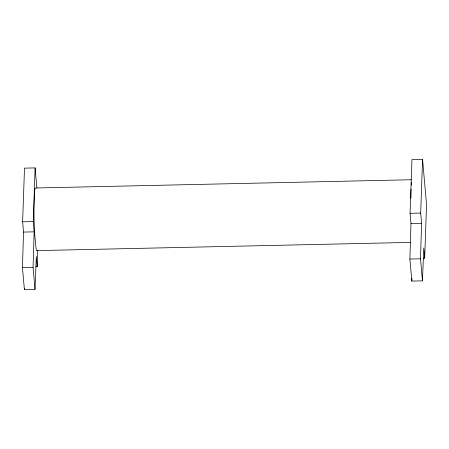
<?xml version="1.0" encoding="UTF-8"?>
<svg xmlns="http://www.w3.org/2000/svg" width="449" height="449" viewBox="0 0 449 449"><rect width="100%" height="100%" fill="white"/><g stroke="black" fill="none" stroke-linecap="round" stroke-linejoin="round"><path stroke-width="0.67" d="M410.919 198.346L411.015 189.242M35.903 266.717L37.233 266.684L36.324 256.435L35.016 289.375L24.403 289.611L22.45 267.553L23.533 232.077L22.624 221.823L24.499 168.139L35.112 167.909L36.897 188.024M35.016 289.375L33.063 267.323L34.146 231.841L33.237 221.593L35.112 167.909M424.675 258.169L423.766 247.915L422.458 280.861L411.845 281.091L409.892 259.039L410.975 223.557L410.066 213.309L411.941 159.625L422.56 159.389L426.55 204.486L424.675 258.169L423.351 258.197M422.458 280.861L420.511 258.804L421.589 223.327L420.685 213.073L422.56 159.389M37.233 266.684L37.789 250.649M24.403 289.611L24.459 288.207M411.845 281.091L411.958 278.29M411.323 185.145L411.531 182.417M411.295 179.74L35.864 187.991L34.859 188.653C33.434 209.262 33.709 230.124 36.369 250.621L410.392 242.398M22.624 221.823L33.237 221.593M410.066 213.309L420.685 213.073M23.533 232.077L34.146 231.841M410.975 223.557L421.589 223.327M22.45 267.553L33.063 267.323M409.892 259.039L420.511 258.804"/></g></svg>
